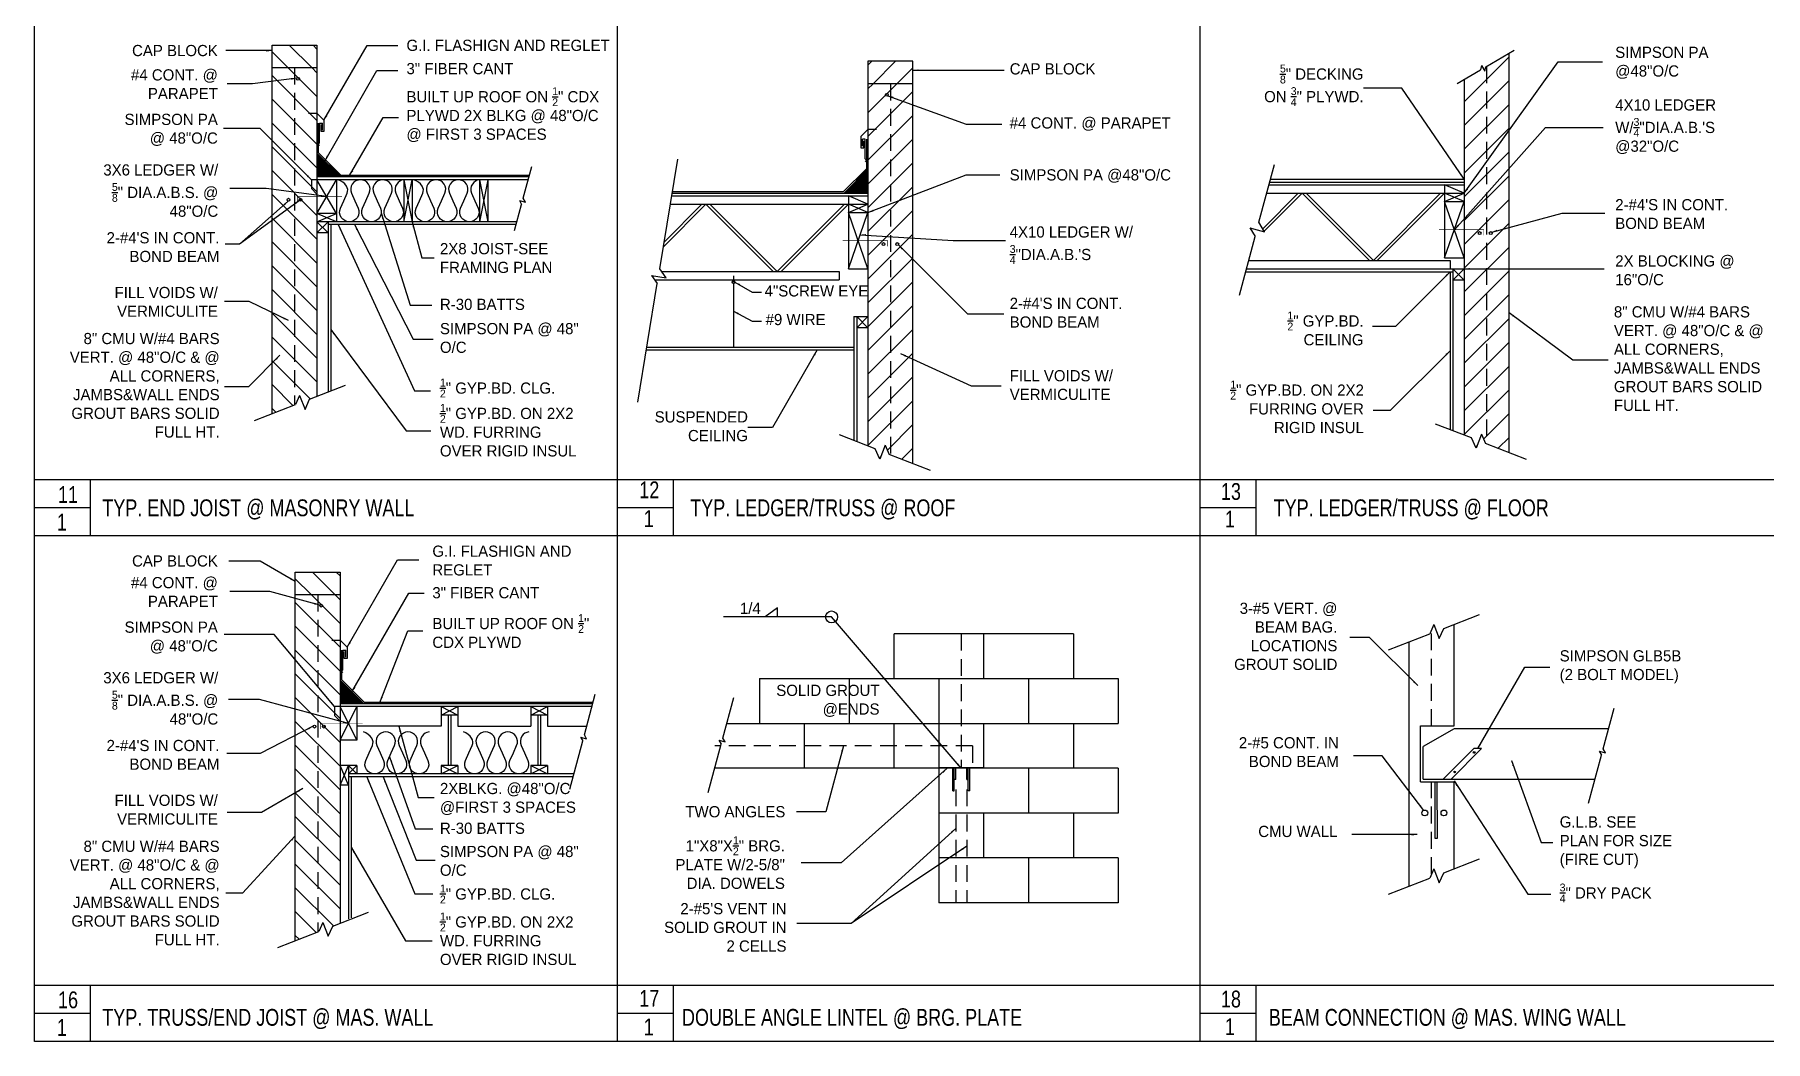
# Model space of a CAD drawing. Header units: inches. Extents: x 188 to 735, y 212 to 574.
# Drawn here: x 188.2 to 497, y 213.2 to 392.8 of the extents above; entities that cross this region are included whole.
import ezdxf

# ---------------------------------------------------------------- set-up
doc = ezdxf.new("R2010")
doc.units = ezdxf.units.IN
doc.header["$LTSCALE"] = 24
doc.header["$MEASUREMENT"] = 0
doc.linetypes.add('HIDDEN2', pattern=[0.1875, 0.125, -0.0625])
for name, color, linetype in [('DIM', 1, 'Continuous'), ('Insul', 5, 'Continuous'), ('TEXT', 3, 'Continuous')]:
    doc.layers.add(name, color=color, linetype=linetype)
doc.styles.add('ARCH16Lg', font='stylu.ttf', dxfattribs={"width": 0.8, "height": 3})
doc.styles.add('DETAIL', font='stylu.ttf', dxfattribs={"height": 2})
doc.styles.add('dim', font='stylu.ttf', dxfattribs={"width": 0.8})
doc.dimstyles.new('ARCH16', dxfattribs={"dimscale": 16, "dimtxt": 0.09375, "dimasz": 0.0625, "dimexe": 0.0625, "dimexo": 0.0625, "dimgap": 0.03125, "dimtad": 1, "dimdec": 4, "dimzin": 3, "dimdsep": 46, "dimlunit": 4, "dimtxsty": 'dim', "dimblk": 'ARCHTICK', "dimcen": 0.09, "dimdle": 0.0625, "dimclrd": 1, "dimclre": 1, "dimclrt": 3, "dimadec": 0, "dimazin": 0, "dimtfac": 1, "dimtdec": 4, "dimtix": 1, "dimtmove": 2, "dimatfit": 3, "dimfxl": 1, "dimtolj": 1, "dimtzin": 0, "dimarcsym": 0})
pattern_1 = [(135, (10.7155, 2.8712), (-2.12132, -2.12132), [])]
pattern_2 = [(45, (564.734, 0), (2.12132, -2.12132), [])]
pattern_3 = [(135, (14.863, -91.1403), (-2.12132, -2.12132), [])]

# ---------------------------------------------------------------- blocks, each defined once
blk = doc.blocks.new('_ArchTick')
at = {"color": 0, "linetype": 'ByBlock', "const_width": 0.15}
blk.add_lwpolyline([(-0.5, -0.5), (0.5, 0.5)], dxfattribs=at)

msp = doc.modelspace()

# ---------------------------------------------------------------- hatches: boundary and pattern name
h = msp.add_hatch()
h.set_pattern_fill('ANSI31', color=1, scale=24, angle=90, style=0)
h.set_pattern_definition(pattern_1)
h.paths.add_polyline_path([(238.56, 390.89), (230.56, 390.89), (230.56, 386.89), (238.56, 386.89)])
h = msp.add_hatch()
h.set_pattern_fill('ANSI31', color=1, scale=24, angle=90, style=0)
h.set_pattern_definition([(45, (671.113, 1.9586), (2.12132, -2.12132), [])])
h.paths.add_polyline_path([(451.27, 389.44), (447.14, 387.06), (446.93, 386.28), (446.36, 387.26), (446.16, 386.49), (443.27, 384.82), (443.27, 321.33), (444.58, 320.82), (445.38, 319), (446.35, 321.5), (447.07, 319.85), (451.27, 318.22)])
h = msp.add_hatch()
h.set_pattern_fill('ANSI31', color=1, scale=24, angle=90, style=0)
h.set_pattern_definition(pattern_1)
h.paths.add_polyline_path([(238.56, 386.89), (230.56, 386.89), (230.56, 325.14), (234.76, 326.77), (235.48, 328.41), (236.45, 325.92), (237.25, 327.73), (238.56, 328.24)])
h = msp.add_hatch()
h.set_pattern_fill('ANSI31', color=1, scale=24, angle=90, style=0)
h.set_pattern_definition(pattern_2)
h.paths.add_polyline_path([(336.89, 388.02), (344.89, 388.02), (344.89, 384.02), (336.89, 384.02)])
h = msp.add_hatch()
h.set_pattern_fill('ANSI31', color=1, scale=24, angle=90, style=0)
h.set_pattern_definition(pattern_2)
h.paths.add_polyline_path([(336.89, 384.02), (344.89, 384.02), (344.89, 316.26), (340.69, 317.89), (339.97, 319.54), (339, 317.04), (338.2, 318.86), (336.89, 319.37)])
h = msp.add_hatch()
h.set_pattern_fill('ANSI31', color=1, angle=90, style=0)
h.set_pattern_definition([(135, (10.71547, 2.8712), (-0.088388348, -0.088388348), [])])
h.paths.add_polyline_path([(238.56, 371.63), (238.56, 367.39), (242.81, 367.39)])
h = msp.add_hatch()
h.set_pattern_fill('ANSI31', color=1, angle=90, style=0)
h.set_pattern_definition([(45, (564.73413, 0), (0.088388348, -0.088388348), [])])
h.paths.add_polyline_path([(336.89, 368.76), (336.89, 364.52), (332.64, 364.52)])
h = msp.add_hatch()
h.set_pattern_fill('ANSI31', color=1, scale=24, angle=90, style=0)
h.set_pattern_definition(pattern_3)
h.paths.add_polyline_path([(242.71, 296.88), (234.71, 296.88), (234.71, 292.88), (242.71, 292.88)])
h = msp.add_hatch()
h.set_pattern_fill('ANSI31', color=1, scale=24, angle=90, style=0)
h.set_pattern_definition(pattern_3)
h.paths.add_polyline_path([(242.71, 292.88), (234.71, 292.88), (234.71, 231.12), (238.9, 232.75), (239.63, 234.4), (240.6, 231.91), (241.4, 233.72), (242.71, 234.23)])
h = msp.add_hatch()
h.set_pattern_fill('ANSI31', color=1, angle=90, style=0)
h.set_pattern_definition([(135, (14.8629, -91.14032), (-0.088388348, -0.088388348), [])])
h.paths.add_polyline_path([(242.71, 277.62), (242.71, 273.38), (246.95, 273.38)])

# ---------------------------------------------------------------- linework, layer by layer
for p, q in [((188.2, 213.16), (188.2, 573.16)), ((292.14, 573.16), (292.14, 213.16)), ((396.08, 573.16), (396.08, 213.16)), ((230.56, 325.14), (230.56, 390.89)), ((230.56, 390.89), (238.56, 390.89)), ((238.56, 390.89), (238.56, 328.24)), ((451.27, 318.22), (451.27, 389.44)), ((230.56, 386.89), (238.56, 386.89)), ((344.89, 388.02), (336.89, 388.02)), ((336.89, 388.02), (336.89, 319.37)), ((344.89, 316.26), (344.89, 388.02)), ((344.89, 384.02), (336.89, 384.02)), ((443.27, 384.82), (443.27, 321.33)), ((188.2, 313.41), (707.9, 313.41)), ((198.2, 303.41), (198.2, 313.41)), ((302.14, 313.41), (302.14, 303.41)), ((406.08, 313.41), (406.08, 303.41)), ((188.2, 308.41), (198.2, 308.41)), ((292.14, 308.41), (302.14, 308.41)), ((396.08, 308.41), (406.08, 308.41)), ((188.2, 303.41), (707.9, 303.41)), ((234.71, 231.12), (234.71, 296.88)), ((234.71, 296.88), (242.71, 296.88)), ((242.71, 296.88), (242.71, 234.23)), ((234.71, 292.88), (242.71, 292.88)), ((441.46, 269.44), (441.46, 287.55)), ((433.46, 240.85), (433.46, 284.44)), ((435.46, 259.44), (435.46, 269.44)), ((435.46, 269.44), (441.46, 269.44)), ((349.54, 262.03), (357.54, 262.03)), ((435.46, 259.44), (441.46, 259.44)), ((441.46, 243.96), (441.46, 259.44)), ((707.9, 223.16), (188.2, 223.16)), ((198.2, 213.16), (198.2, 223.16)), ((302.14, 223.16), (302.14, 213.16)), ((406.08, 223.16), (406.08, 213.16)), ((198.2, 218.16), (188.2, 218.16)), ((302.14, 218.16), (292.14, 218.16)), ((406.08, 218.16), (396.08, 218.16)), ((707.9, 213.16), (188.2, 213.16))]:
    msp.add_line(p, q)
at = {"color": 1}
for p, q in [((447.14, 387.06), (452.21, 389.98)), ((441.99, 384.08), (446.16, 386.49)), ((446.36, 387.26), (446.16, 386.49)), ((446.36, 387.26), (446.93, 386.28)), ((446.93, 386.28), (447.14, 387.06)), ((237.06, 378.74), (238.56, 378.74)), ((238.56, 378.74), (239.81, 377.49)), ((238.81, 376.98), (238.81, 371.74)), ((239.06, 373.49), (239.06, 376.99)), ((239.06, 376.99), (239.56, 376.99)), ((239.56, 375.74), (239.56, 376.99)), ((239.81, 377.49), (239.81, 375.49)), ((239.31, 375.49), (239.31, 376.74)), ((239.81, 375.49), (239.31, 375.49)), ((336.89, 375.86), (335.64, 374.61)), ((335.64, 374.61), (335.64, 372.61)), ((335.89, 372.86), (335.89, 374.11)), ((336.39, 374.11), (335.89, 374.11)), ((336.14, 372.61), (336.14, 373.86)), ((336.39, 370.61), (336.39, 374.11)), ((336.64, 374.11), (336.64, 368.86)), ((338.39, 375.86), (336.89, 375.86)), ((238.56, 371.63), (242.81, 367.39)), ((239.06, 373.49), (238.81, 373.24)), ((238.81, 373.24), (239.06, 372.99)), ((238.81, 371.74), (242.91, 367.64)), ((335.64, 372.61), (336.14, 372.61)), ((336.39, 370.61), (336.64, 370.36)), ((276.47, 367.64), (242.91, 367.64)), ((275.39, 363.58), (276.9, 369.23)), ((299.73, 351.01), (302.98, 370.54)), ((336.64, 368.86), (332.54, 364.77)), ((336.89, 368.76), (332.64, 364.52)), ((336.64, 370.36), (336.39, 370.11)), ((406.64, 359.33), (409.4, 369.63)), ((238.56, 366.89), (237.58, 366.89)), ((237.58, 366.89), (237.58, 365.3)), ((237.58, 365.3), (238.56, 364.31)), ((238.56, 360.89), (242.06, 366.89)), ((242.06, 360.89), (238.56, 366.89)), ((254.06, 359.39), (255.56, 366.89)), ((254.06, 366.89), (255.56, 359.39)), ((267.56, 366.89), (269.06, 359.39)), ((269.06, 366.89), (267.56, 359.39)), ((302.02, 364.77), (332.54, 364.77)), ((413.64, 364.48), (407.32, 358.15)), ((414.35, 364.48), (407.58, 357.7)), ((408.56, 366.48), (443.27, 366.48)), ((408.69, 366.98), (443.27, 366.98)), ((426.35, 352.48), (414.35, 364.48)), ((427.06, 352.48), (415.06, 364.48)), ((439.06, 364.48), (427.06, 352.48)), ((439.77, 364.48), (427.77, 352.48)), ((443.27, 364.48), (439.77, 365.98)), ((443.27, 362.98), (439.77, 364.48)), ((439.77, 362.98), (443.27, 364.48)), ((273.85, 357.84), (275.09, 362.48)), ((274.69, 363.17), (275.79, 362.88)), ((274.69, 363.17), (275.09, 362.48)), ((275.79, 362.88), (275.39, 363.58)), ((307.97, 362.52), (300.38, 354.92)), ((307.27, 362.52), (300.52, 355.77)), ((319.97, 350.52), (307.97, 362.52)), ((320.68, 350.52), (308.68, 362.52)), ((332.68, 362.52), (320.68, 350.52)), ((333.39, 362.52), (321.39, 350.52)), ((336.89, 362.52), (333.39, 364.02)), ((336.89, 361.02), (333.39, 362.52)), ((333.39, 361.02), (336.89, 362.52)), ((443.27, 352.98), (439.77, 362.98)), ((439.77, 352.98), (443.27, 362.98)), ((238.56, 359.39), (242.06, 360.89)), ((242.06, 359.39), (238.56, 360.89)), ((238.56, 357.39), (240.56, 359.39)), ((240.56, 357.39), (238.56, 359.39)), ((336.89, 351.02), (333.39, 361.02)), ((333.39, 351.02), (336.89, 361.02)), ((405.05, 358.31), (407.63, 357.61)), ((405.05, 358.31), (405.95, 356.74)), ((407.63, 357.61), (406.64, 359.33)), ((403.16, 346.32), (405.95, 356.74)), ((298.24, 349.83), (300.88, 349.39)), ((298.24, 349.83), (299.29, 348.37)), ((300.88, 349.39), (299.73, 351.01)), ((312.82, 349.02), (312.82, 348.84)), ((312.89, 349.77), (312.89, 349.02)), ((312.95, 349.02), (312.95, 348.84)), ((404.27, 350.48), (441.27, 350.48)), ((440.77, 350.48), (440.77, 322.3)), ((441.27, 348.98), (443.27, 350.98)), ((443.27, 348.98), (441.27, 350.98)), ((295.83, 327.21), (299.29, 348.37)), ((312.89, 348.35), (312.89, 337.02)), ((334.89, 340.48), (336.89, 342.48)), ((336.89, 340.48), (334.89, 342.48)), ((235.48, 328.41), (234.76, 326.77)), ((235.48, 328.41), (236.45, 325.92)), ((236.45, 325.92), (237.25, 327.73)), ((237.25, 327.73), (243.66, 330.22)), ((227.43, 323.92), (234.76, 326.77)), ((338.2, 318.86), (331.79, 321.35)), ((444.58, 320.82), (438.17, 323.3)), ((446.35, 321.5), (445.38, 319)), ((446.35, 321.5), (447.07, 319.85)), ((339, 317.04), (338.2, 318.86)), ((339.97, 319.54), (339, 317.04)), ((339.97, 319.54), (340.69, 317.89)), ((445.38, 319), (444.58, 320.82)), ((454.4, 317), (447.07, 319.85)), ((348.02, 315.04), (340.69, 317.89)), ((320.77, 290.51), (318.55, 288.89)), ((320.77, 288.89), (320.77, 290.51)), ((437.85, 287.51), (437.12, 285.86)), ((437.85, 287.51), (438.82, 285.02)), ((439.62, 286.83), (446.02, 289.32)), ((241.21, 284.72), (242.71, 284.72)), ((242.71, 284.72), (243.96, 283.47)), ((429.79, 283.02), (437.12, 285.86)), ((438.82, 285.02), (439.62, 286.83)), ((242.96, 282.97), (242.96, 277.72)), ((243.21, 279.47), (243.21, 282.97)), ((243.21, 282.97), (243.71, 282.97)), ((243.46, 281.47), (243.46, 282.72)), ((243.96, 281.47), (243.46, 281.47)), ((243.71, 281.72), (243.71, 282.97)), ((243.96, 283.47), (243.96, 281.47)), ((243.21, 279.47), (242.96, 279.22)), ((242.96, 279.22), (243.21, 278.97)), ((242.71, 277.62), (246.95, 273.38)), ((242.96, 277.72), (247.06, 273.63)), ((286.3, 267.87), (288.24, 275.12)), ((242.71, 272.88), (241.73, 272.88)), ((241.73, 272.88), (241.73, 271.29)), ((242.71, 266.88), (245.71, 272.88)), ((245.71, 266.88), (242.71, 272.88)), ((287.84, 273.63), (247.06, 273.63)), ((260.71, 272.88), (263.71, 271.38)), ((260.71, 271.38), (263.71, 272.88)), ((276.71, 272.88), (279.71, 271.38)), ((276.71, 271.38), (279.71, 272.88)), ((310.98, 267.28), (312.93, 274.54)), ((468.06, 265.35), (470, 272.6)), ((241.73, 271.29), (242.71, 270.3)), ((283.7, 258.16), (286, 266.77)), ((285.6, 267.46), (286.7, 267.17)), ((285.6, 267.46), (286, 266.77)), ((286.7, 267.17), (286.3, 267.87)), ((308.38, 257.57), (310.69, 266.19)), ((310.29, 266.88), (311.39, 266.58)), ((310.29, 266.88), (310.69, 266.19)), ((311.39, 266.58), (310.98, 267.28)), ((439.52, 259.94), (444.97, 265.39)), ((440.94, 259.94), (446.38, 265.39)), ((446.38, 265.39), (444.97, 265.39)), ((465.46, 255.64), (467.76, 264.25)), ((467.36, 264.94), (468.46, 264.65)), ((467.36, 264.94), (467.76, 264.25)), ((468.46, 264.65), (468.06, 265.35)), ((242.71, 258.88), (244.21, 262.38)), ((244.21, 258.88), (242.71, 262.38)), ((244.21, 260.88), (245.71, 262.38)), ((245.71, 260.88), (244.21, 262.38)), ((260.71, 262.38), (263.71, 260.88)), ((260.71, 260.88), (263.71, 262.38)), ((276.71, 262.38), (279.71, 260.88)), ((276.71, 260.88), (279.71, 262.38)), ((352.04, 257.88), (352.04, 261.88)), ((352.29, 257.88), (352.29, 261.88)), ((352.54, 259.88), (352.29, 259.88)), ((352.54, 259.88), (352.54, 261.88)), ((354.54, 259.88), (354.54, 261.88)), ((354.54, 259.88), (354.79, 259.88)), ((354.79, 257.88), (354.79, 261.88)), ((355.04, 257.88), (355.04, 261.88)), ((438.01, 259.44), (438.01, 249.44)), ((438.51, 249.44), (438.46, 259.44)), ((352.04, 257.88), (352.29, 257.88)), ((355.04, 257.88), (354.79, 257.88)), ((438.01, 249.44), (438.51, 249.44)), ((439.62, 243.24), (446.02, 245.73)), ((429.79, 239.43), (437.12, 242.28)), ((437.85, 243.93), (437.12, 242.28)), ((437.85, 243.93), (438.82, 241.43)), ((438.82, 241.43), (439.62, 243.24)), ((241.4, 233.72), (247.8, 236.21)), ((231.58, 229.91), (238.9, 232.75)), ((239.63, 234.4), (238.9, 232.75)), ((239.63, 234.4), (240.6, 231.91)), ((240.6, 231.91), (241.4, 233.72))]:
    msp.add_line(p, q, dxfattribs=at)
at = {"color": 1, "linetype": 'HIDDEN2'}
for p, q in [((234.56, 386.89), (234.56, 326.69)), ((447.27, 387.13), (447.27, 319.77)), ((340.89, 384.02), (340.89, 317.81)), ((238.71, 292.88), (238.71, 232.68)), ((353.54, 285.88), (353.54, 261.88)), ((437.46, 269.44), (437.46, 286.63)), ((355.54, 265.88), (309.54, 265.88)), ((355.54, 265.88), (355.54, 261.88)), ((437.46, 243.04), (437.46, 259.44)), ((352.54, 258.13), (352.54, 237.88)), ((354.54, 258.13), (354.54, 237.88))]:
    msp.add_line(p, q, dxfattribs=at)
at = {"color": 6}
for p, q in [((276.41, 367.39), (238.56, 367.39)), ((276.27, 366.89), (238.56, 366.89)), ((242.06, 366.89), (242.06, 359.39)), ((254.06, 366.89), (254.06, 359.39)), ((255.56, 366.89), (255.56, 359.39)), ((267.56, 366.89), (267.56, 359.39)), ((269.06, 366.89), (269.06, 359.39)), ((301.97, 364.52), (336.89, 364.52)), ((408.02, 364.48), (443.27, 364.48)), ((408.42, 365.98), (443.27, 365.98)), ((439.77, 365.98), (439.77, 362.98)), ((301.64, 362.52), (336.89, 362.52)), ((301.89, 364.02), (336.89, 364.02)), ((333.39, 364.02), (333.39, 361.02)), ((439.77, 362.98), (443.27, 362.98)), ((439.77, 362.98), (439.77, 352.98)), ((242.06, 360.89), (238.56, 360.89)), ((274.26, 359.39), (238.56, 359.39)), ((240.56, 359.39), (240.56, 329.02)), ((274.13, 358.89), (240.56, 358.89)), ((241.06, 358.89), (241.06, 329.21)), ((333.39, 361.02), (333.39, 351.02)), ((333.39, 361.02), (336.89, 361.02)), ((240.56, 357.39), (238.56, 357.39)), ((404.81, 352.48), (440.77, 352.48)), ((439.77, 352.98), (443.27, 352.98)), ((440.77, 352.48), (440.77, 350.98)), ((298.82, 349.02), (331.78, 349.02)), ((300.07, 350.52), (331.78, 350.52)), ((331.78, 350.52), (331.78, 349.02)), ((333.39, 351.02), (336.89, 351.02)), ((404.4, 350.98), (443.27, 350.98)), ((441.27, 350.98), (441.27, 322.1)), ((443.27, 348.98), (441.27, 348.98)), ((334.39, 342.48), (334.39, 320.34)), ((334.39, 342.48), (336.89, 342.48)), ((334.89, 342.48), (334.89, 320.14)), ((336.89, 340.48), (334.89, 340.48)), ((297.43, 337.02), (334.39, 337.02)), ((297.35, 336.52), (334.39, 336.52)), ((341.54, 277.88), (341.54, 285.88)), ((373.54, 285.88), (341.54, 285.88)), ((357.54, 277.88), (357.54, 285.88)), ((373.54, 285.88), (373.54, 277.88)), ((317.54, 277.88), (317.54, 269.88)), ((317.54, 277.88), (381.54, 277.88)), ((333.54, 277.88), (333.54, 269.88)), ((349.54, 277.88), (349.54, 269.88)), ((365.54, 277.88), (365.54, 269.88)), ((381.54, 277.88), (381.54, 269.88)), ((287.77, 273.38), (242.71, 273.38)), ((287.64, 272.88), (242.71, 272.88)), ((245.71, 272.88), (245.71, 266.88)), ((260.71, 272.88), (260.71, 269.38)), ((263.71, 272.88), (263.71, 269.38)), ((276.71, 272.88), (276.71, 269.38)), ((279.71, 272.88), (279.71, 269.38)), ((260.71, 269.38), (245.71, 269.38)), ((263.71, 271.38), (260.71, 271.38)), ((261.96, 271.38), (261.96, 262.38)), ((262.46, 271.38), (262.46, 262.38)), ((263.71, 269.38), (276.71, 269.38)), ((279.71, 271.38), (276.71, 271.38)), ((277.96, 271.38), (277.96, 262.38)), ((278.46, 271.38), (278.46, 262.38)), ((279.71, 269.38), (286.7, 269.38)), ((311.68, 269.88), (381.54, 269.88)), ((325.54, 261.88), (325.54, 269.88)), ((341.54, 261.88), (341.54, 269.88)), ((349.54, 269.88), (349.54, 237.88)), ((357.54, 261.88), (357.54, 269.88)), ((373.54, 269.88), (373.54, 261.88)), ((441.46, 268.94), (435.96, 265.77)), ((469.02, 268.94), (441.46, 268.94)), ((245.71, 266.88), (242.71, 266.88)), ((435.96, 259.94), (435.96, 265.77)), ((245.71, 262.38), (242.71, 262.38)), ((244.21, 262.38), (244.21, 235.01)), ((284.42, 260.88), (244.21, 260.88)), ((284.29, 260.38), (244.21, 260.38)), ((244.71, 260.38), (244.71, 235.2)), ((245.71, 262.38), (245.71, 260.88)), ((260.71, 262.38), (260.71, 260.88)), ((263.71, 262.38), (260.71, 262.38)), ((263.71, 262.38), (263.71, 260.88)), ((279.71, 262.38), (276.71, 262.38)), ((276.71, 262.38), (276.71, 260.88)), ((279.71, 262.38), (279.71, 260.88)), ((381.54, 261.88), (309.54, 261.88)), ((365.54, 261.88), (365.54, 253.88)), ((381.54, 261.88), (381.54, 253.88)), ((435.96, 259.94), (466.61, 259.94)), ((244.21, 258.88), (242.71, 258.88)), ((381.54, 253.88), (349.54, 253.88)), ((357.54, 245.88), (357.54, 253.88)), ((373.54, 253.88), (373.54, 245.88)), ((381.54, 245.88), (349.54, 245.88)), ((365.54, 245.88), (365.54, 237.88)), ((381.54, 245.88), (381.54, 237.88)), ((381.54, 237.88), (349.54, 237.88))]:
    msp.add_line(p, q, dxfattribs=at)
at = {"const_width": 0.1}
for points in [[(243.06, 363.89), (235.06, 363.89), (235.06, 362.89)], [(332.39, 356.02), (340.39, 356.02), (340.39, 355.02)], [(438.77, 357.98), (446.77, 357.98), (446.77, 356.98)], [(246.71, 269.88), (239.2, 269.88), (239.2, 268.88)]]:
    msp.add_lwpolyline(points, dxfattribs=at)
for centre, radius in [((235.2, 384.91), 0.25), ((340.25, 382.04), 0.25), ((233.49, 363.33), 0.25), ((235.64, 363.33), 0.25), ((339.65, 355.42), 0.25), ((342.12, 355.42), 0.25), ((446.03, 357.38), 0.25), ((448, 357.38), 0.25), ((239.35, 290.9), 0.25), ((238.14, 269.32), 0.25), ((239.79, 269.32), 0.25), ((436.24, 253.91), 0.515), ((439.66, 253.91), 0.515)]:
    msp.add_circle(centre, radius)
at = {"color": 1}
for centre, radius in [((312.89, 348.6), 0.25), ((312.89, 348.6), 0.185), ((330.41, 288.89), 1.07), ((445.05, 264.71), 0.149), ((441.57, 261.23), 0.149)]:
    msp.add_circle(centre, radius, dxfattribs=at)
at = {"layer": 'Insul', "color": 1, "ltscale": 0.125}
for points in [[(254.06, 366.88, 0.222287), (252.81, 366.11, 0.254956), (252.67, 364.49), (253.27, 363.14), (253.86, 361.79, -0.254956), (253.72, 360.17, -0.251896), (252.28, 359.39, -0.251896), (250.83, 360.17, -0.254956), (250.69, 361.79), (251.28, 363.14), (251.88, 364.49, 0.254956), (251.74, 366.11, 0.251896), (250.29, 366.89, 0.251896), (248.85, 366.11, 0.254956), (248.71, 364.49), (249.3, 363.14), (249.9, 361.79, -0.254956), (249.76, 360.17, -0.251896), (248.31, 359.39, -0.251896), (246.86, 360.17, -0.254956), (246.73, 361.79), (247.32, 363.14), (247.92, 364.49, 0.254956), (247.78, 366.11, 0.251896), (246.33, 366.89, 0.251896), (244.88, 366.11, 0.254956), (244.75, 364.49), (245.34, 363.14), (245.93, 361.79, -0.254956), (245.8, 360.17, -0.251896), (244.35, 359.39, -0.251896), (242.9, 360.17, -0.254956), (242.76, 361.79), (243.36, 363.14), (243.95, 364.49, 0.254956), (243.84, 365.77, 0.169886), (242.37, 366.89)], [(267.56, 366.88, 0.222287), (266.31, 366.11, 0.254956), (266.17, 364.49), (266.77, 363.14), (267.36, 361.79, -0.254956), (267.22, 360.17, -0.251896), (265.78, 359.39, -0.251896), (264.33, 360.17, -0.254956), (264.19, 361.79), (264.78, 363.14), (265.38, 364.49, 0.254956), (265.24, 366.11, 0.251896), (263.79, 366.89, 0.251896), (262.35, 366.11, 0.254956), (262.21, 364.49), (262.8, 363.14), (263.4, 361.79, -0.254956), (263.26, 360.17, -0.251896), (261.81, 359.39, -0.251896), (260.36, 360.17, -0.254956), (260.23, 361.79), (260.82, 363.14), (261.42, 364.49, 0.254956), (261.28, 366.11, 0.251896), (259.83, 366.89, 0.251896), (258.38, 366.11, 0.254956), (258.25, 364.49), (258.84, 363.14), (259.43, 361.79, -0.254956), (259.3, 360.17, -0.251896), (257.85, 359.39, -0.251896), (256.4, 360.17, -0.254956), (256.26, 361.79), (256.86, 363.14), (257.45, 364.49, 0.254956), (257.34, 365.77, 0.169886), (255.87, 366.89)], [(258.58, 268.37, 0.222287), (257.33, 267.6, 0.254956), (257.19, 265.98), (257.79, 264.63), (258.38, 263.28, -0.254956), (258.25, 261.66, -0.251896), (256.8, 260.88, -0.251896), (255.35, 261.66, -0.254956), (255.21, 263.28), (255.81, 264.63), (256.4, 265.98, 0.254956), (256.26, 267.6, 0.251896), (254.82, 268.38, 0.251896), (253.37, 267.6, 0.254956), (253.23, 265.98), (253.83, 264.63), (254.42, 263.28, -0.254956), (254.28, 261.66, -0.251896), (252.83, 260.88, -0.251896), (251.39, 261.66, -0.254956), (251.25, 263.28), (251.84, 264.63), (252.44, 265.98, 0.254956), (252.3, 267.6, 0.251896), (250.85, 268.38, 0.251896), (249.4, 267.6, 0.254956), (249.27, 265.98), (249.86, 264.63), (250.46, 263.28, -0.254956), (250.32, 261.66, -0.251896), (248.87, 260.88, -0.251896), (247.42, 261.66, -0.254956), (247.29, 263.28), (247.88, 264.63), (248.47, 265.98, 0.254956), (248.37, 267.25, 0.169886), (246.89, 268.38)], [(276.4, 268.37, 0.222287), (275.14, 267.6, 0.254956), (275.01, 265.98), (275.6, 264.63), (276.2, 263.28, -0.254956), (276.06, 261.66, -0.251896), (274.61, 260.88, -0.251896), (273.16, 261.66, -0.254956), (273.02, 263.28), (273.62, 264.63), (274.21, 265.98, 0.254956), (274.08, 267.6, 0.251896), (272.63, 268.38, 0.251896), (271.18, 267.6, 0.254956), (271.04, 265.98), (271.64, 264.63), (272.23, 263.28, -0.254956), (272.09, 261.66, -0.251896), (270.65, 260.88, -0.251896), (269.2, 261.66, -0.254956), (269.06, 263.28), (269.66, 264.63), (270.25, 265.98, 0.254956), (270.11, 267.6, 0.251896), (268.66, 268.38, 0.251896), (267.22, 267.6, 0.254956), (267.08, 265.98), (267.67, 264.63), (268.27, 263.28, -0.254956), (268.13, 261.66, -0.251896), (266.68, 260.88, -0.251896), (265.24, 261.66, -0.254956), (265.1, 263.28), (265.69, 264.63), (266.29, 265.98, 0.254956), (266.18, 267.25, 0.169886), (264.7, 268.38)]]:
    msp.add_lwpolyline(points, format="xyb", dxfattribs=at)

# ---------------------------------------------------------------- texts
at = {"layer": 'DIM', "color": 3, "char_height": 1.5, "style": 'dim'}
for insert, attachment_point in [((463.76, 387.52), 1), ((464.37, 371.4), 1), ((419.59, 363.15), 9), ((463.68, 358.45), 1), ((348.55, 355.46), 1), ((426.23, 351.98), 9), ((464.41, 350.86), 1), ((347.97, 348.36), 1), ((459.78, 343.02), 1), ((347.97, 341.23), 1), ((471.79, 340.73), 1), ((348.3, 337.69), 1), ((348.67, 333.76), 1), ((471.3, 334.16), 1), ((471.6, 325.3), 1), ((471.24, 319.03), 1), ((464.99, 284.53), 1), ((319.92, 283.95), 9), ((354.27, 282.41), 1), ((211.08, 279.74), 9), ((465.36, 279.18), 1), ((248.72, 274.84), 1), ((465.49, 272.98), 1), ((212.35, 270.24), 9), ((324.95, 268.97), 9), ((440.3, 271.43), 9), ((360.21, 267.66), 1), ((465.55, 266.28), 1), ((247.54, 265.15), 1), ((331.89, 262.13), 1), ((211.72, 257.47), 9), ((205.07, 253.04), 9), ((211.61, 247.13), 9), ((465.07, 247.42), 1), ((208.55, 246.6), 9), ((365.62, 240.81), 1), ((368.27, 240.81), 1), ((474.82, 240.85), 1), ((208.44, 237.61), 9), ((208.51, 225.58), 9)]:
    msp.add_mtext('\\A1;', dxfattribs=dict(at, insert=insert, attachment_point=attachment_point))
at = {"layer": 'TEXT', "char_height": 2, "attachment_point": 1, "style": 'DETAIL'}
for s, width, insert in [('\\pxqr;CAP BLOCK', 19.3446, (201.55, 390.94)), ('G.I. FLASHIGN AND REGLET', 37.4615, (254.55, 391.87)), ('SIMPSON PA @48"O/C', 22.6291, (470.22, 390.63)), ('\\pxqr;#4 CONT. @ PARAPET', 19.3446, (201.55, 386.6)), ('3" FIBER CANT', 25.5206, (254.55, 387.72)), ('CAP BLOCK', 22.6291, (362.18, 387.67)), ('\\A1;\\pxqr;{\\H0.7x;\\S5/8;}" DECKING ON {\\H0.7x;\\S3/4;}" PLYWD.', 19.3446, (405.97, 387.43)), ('\\A1;BUILT UP ROOF ON {\\H0.7x;\\S1/2;}" CDX PLYWD 2X BLKG @ 48"O/C @ FIRST 3 SPACES', 36.3201, (254.55, 383.38)), ('\\A1;4X10 LEDGER W/{\\H0.7x;\\S3/4;}"DIA.A.B.\'S @32"O/C', 22.6291, (470.22, 381.24)), ('\\pxqr;SIMPSON PA @ 48"O/C', 19.3446, (201.55, 378.66)), ('#4 CONT. @ PARAPET', 31.3651, (362.18, 378.03)), ('\\A1;\\pxqr;3X6 LEDGER W/ {\\H0.7x;\\S5/8;}" DIA.A.B.S. @ 48"O/C', 23.1382, (197.83, 369.64)), ('SIMPSON PA @48"O/C', 31.7291, (362.18, 368.76)), ("2-#4'S IN CONT. BOND BEAM", 22.6291, (470.22, 363.44)), ('\\A1;4X10 LEDGER W/ {\\H0.7x;\\S3/4;}"DIA.A.B.\'S', 26.8151, (362.18, 358.57)), ("\\pxqr;2-#4'S IN CONT. BOND BEAM", 22.5929, (198.58, 357.54)), ('2X8 JOIST-SEE FRAMING PLAN', 25.5206, (260.52, 355.59)), ('2X BLOCKING @ 16"O/C', 22.6291, (470.22, 353.4)), ('\\pxqr;FILL VOIDS W/ VERMICULITE', 19.3446, (201.55, 347.77)), ('4"SCREW EYE', 22.6291, (318.45, 348.06)), ("2-#4'S IN CONT. BOND BEAM", 22.6291, (362.18, 345.84)), ('R-30 BATTS', 25.5206, (260.52, 345.66)), ('#9 WIRE', 22.6291, (318.63, 342.95)), ('\\A1;\\pxqr;{\\H0.7x;\\S1/2;}" GYP.BD. CEILING', 19.3446, (405.97, 343.37)), ('\\pxql;8" CMU W/#4 BARS VERT. @ 48"O/C & @ ALL CORNERS, JAMBS&WALL ENDS GROUT BARS SOLID FULL HT.', 31.3259, (469.98, 344.32)), ('SIMPSON PA @ 48" O/C', 25.5206, (260.52, 341.33)), ('\\pxqr;8" CMU W/#4 BARS VERT. @ 48"O/C & @ ALL CORNERS, JAMBS&WALL ENDS GROUT BARS SOLID FULL HT.', 31.3259, (189.89, 339.56)), ('\\A1;{\\H0.7x;\\S1/2;}" GYP.BD. CLG.', 25.5206, (260.52, 331.4)), ('FILL VOIDS W/ VERMICULITE', 22.6291, (362.18, 332.93)), ('\\A1;\\pxqr;{\\H0.7x;\\S1/2;}" GYP.BD. ON 2X2 FURRING OVER RIGID INSUL', 25.2134, (400.16, 331.04)), ('\\A1;{\\H0.7x;\\S1/2;}" GYP.BD. ON 2X2 WD. FURRING OVER RIGID INSUL', 25.5206, (260.52, 326.88)), ('\\pxqr;SUSPENDED CEILING', 19.7086, (295.77, 325.58)), ('\\pxqr;CAP BLOCK', 19.3446, (201.55, 299.88)), ('G.I. FLASHIGN AND REGLET', 28.3546, (259.17, 301.62)), ('\\pxqr;#4 CONT. @ PARAPET', 19.3446, (201.55, 296.01)), ('3" FIBER CANT', 25.5206, (259.17, 294.21)), ('\\pxqr;1/4', 19.3446, (298.42, 291.43)), ('\\pxqr;3-#5 VERT. @ BEAM BAG. LOCATIONS GROUT SOLID', 19.3446, (401.3, 291.43)), ('\\pxqr;SIMPSON PA @ 48"O/C', 19.3446, (201.55, 288.07)), ('\\A1;BUILT UP ROOF ON {\\H0.7x;\\S1/2;}" CDX PLYWD ', 30.0781, (259.17, 289.39)), ('SIMPSON GLB5B (2 BOLT MODEL)', 24.1518, (460.31, 282.95)), ('\\A1;\\pxqr;3X6 LEDGER W/ {\\H0.7x;\\S5/8;}" DIA.A.B.S. @ 48"O/C', 23.1382, (197.83, 279.04)), ('\\pxqr;SOLID GROUT @ENDS', 19.3446, (319.61, 276.79)), ("\\pxqr;2-#4'S IN CONT. BOND BEAM", 22.5929, (198.58, 266.95)), ('\\pxqr;2-#5 CONT. IN BOND BEAM', 20.4362, (400.46, 267.44)), ('\\pxqr;FILL VOIDS W/ VERMICULITE', 19.3446, (201.55, 257.18)), ('2XBLKG. @48"O/C @FIRST 3 SPACES', 25.5206, (260.52, 259.28)), ('\\pxqr;TWO ANGLES', 19.3446, (302.8, 255.14)), ('G.L.B. SEE PLAN FOR SIZE (FIRE CUT)', 20.5688, (460.31, 253.32)), ('R-30 BATTS', 25.5206, (260.52, 252.19)), ('\\pxqr;CMU WALL', 19.3446, (401.3, 251.62)), ('\\pxqr;8" CMU W/#4 BARS VERT. @ 48"O/C & @ ALL CORNERS, JAMBS&WALL ENDS GROUT BARS SOLID FULL HT.', 31.3259, (189.89, 248.97)), ('SIMPSON PA @ 48" O/C', 25.5206, (260.52, 248.04)), ('\\A1;\\pxqr;1"X8"X{\\H0.7x;\\S1/2;}" BRG. PLATE W/2-5/8" DIA. DOWELS', 21.7715, (300.3, 249.73)), ('\\A1;{\\H0.7x;\\S1/2;}" GYP.BD. CLG.', 25.5206, (260.52, 241.14)), ('\\A1;{\\H0.7x;\\S3/4;}" DRY PACK', 22.6291, (460.31, 241.32)), ("\\pxqr;2-#5'S VENT IN SOLID GROUT IN 2 CELLS", 22.7049, (299.65, 237.84)), ('\\A1;{\\H0.7x;\\S1/2;}" GYP.BD. ON 2X2 WD. FURRING OVER RIGID INSUL', 25.5206, (260.52, 236.15))]:
    msp.add_mtext_dynamic_manual_height_columns(s, width=width, gutter_width=10, heights=[0], dxfattribs=dict(at, insert=insert))
at = {"layer": 'TEXT', "char_height": 3, "attachment_point": 1, "style": 'ARCH16Lg'}
for s, insert, width in [('11', (192.38, 312.23), 5.3292), ('12', (296.09, 313.06), 5.3292), ('13', (399.87, 312.77), 5.3292), ('TYP. END JOIST @ MASONRY WALL', (200.28, 309.86), 115.1454), ('TYP. LEDGER/TRUSS @ ROOF', (305.18, 309.86), 115.1454), ('TYP. LEDGER/TRUSS @ FLOOR', (409.28, 309.86), 115.1454), ('1', (192.16, 307.3), 14.7496), ('1', (296.88, 307.93), 14.7496), ('1', (400.57, 307.85), 14.7496), ('17', (296.09, 222.35), 5.3292), ('16', (192.38, 222.07), 5.3292), ('18', (399.87, 222.22), 5.3292), ('1', (192.16, 217.14), 14.7496), ('TYP. TRUSS/END JOIST @ MAS. WALL', (200.28, 218.95), 115.1454), ('1', (296.88, 217.22), 14.7496), ('DOUBLE ANGLE LINTEL @ BRG. PLATE', (303.71, 218.95), 115.1454), ('1', (400.57, 217.29), 14.7496), ('BEAM CONNECTION @ MAS. WING WALL', (408.41, 218.95), 115.1454)]:
    msp.add_mtext(s, dxfattribs=dict(at, insert=insert, width=width))

# ---------------------------------------------------------------- leaders
at = {"layer": 'TEXT'}
for points in [[(230.56, 389.92), (222.31, 389.92)], [(239.81, 377.49), (247.53, 390.86), (253, 390.86)], [(239.96, 370.23), (249.29, 386.39), (253.02, 386.39)], [(344.89, 386.42), (361.18, 386.42)], [(443.27, 364.48), (460.05, 387.91), (467.96, 387.91)], [(234.97, 385), (227.05, 384.02), (222.58, 384.02)], [(443.27, 366.98), (432.16, 383.23), (425.31, 383.23)], [(340.45, 381.89), (354.44, 376.78), (360.77, 376.78)], [(244.41, 367.64), (250.38, 377.98), (253.11, 377.98)], [(237.58, 366.89), (228.44, 376.03), (221.93, 376.03)], [(441.52, 357.98), (457.75, 376.23), (468.09, 376.23)], [(336.89, 361.02), (354.39, 367.77), (360.44, 367.77)], [(240.31, 363.89), (229.5, 365.35), (223.03, 365.35)], [(233.46, 363.08), (224.75, 355.37), (222.21, 355.37)], [(235.64, 363.33), (224.75, 355.37)], [(242.38, 358.89), (255.99, 329.22), (258.84, 329.22)], [(245.28, 358.89), (255.74, 338.43), (259.3, 338.43)], [(250.04, 360.96), (255.21, 344.49), (259.07, 344.49)], [(255.56, 359.39), (257.29, 352.96), (259.49, 352.96)], [(448.18, 357.55), (460.75, 360.92), (468.34, 360.92)], [(335.51, 357.09), (352.1, 356.05), (361.43, 356.05)], [(342.31, 355.26), (354.62, 342.95), (361.11, 342.95)], [(440.77, 350.48), (431, 340.71), (426.92, 340.71)], [(443.27, 350.98), (468.22, 350.98)], [(313.13, 348.64), (316.21, 346.86), (317.92, 346.86)], [(233.51, 341.76), (226.47, 345.16), (222.06, 345.16)], [(312.89, 343.45), (316.21, 341.68), (317.92, 341.68)], [(451.27, 343.19), (462.65, 334.74), (468.98, 334.74)], [(241.06, 340.19), (254.48, 322.11), (258.92, 322.11)], [(231.98, 335.57), (226.38, 329.97), (222.11, 329.97)], [(327.84, 336.52), (319.86, 322.69), (315.48, 322.69)], [(342.71, 335.86), (355.28, 330.1), (360.66, 330.1)], [(440.77, 336.39), (430.08, 325.7), (427.03, 325.7)], [(234.71, 295.23), (228.42, 298.86), (222.83, 298.86)], [(243.96, 283.47), (252.95, 299.05), (256.76, 299.05)], [(239.12, 291.01), (230.18, 293.4), (223.03, 293.4)], [(244.83, 275.5), (255, 293.11), (257.69, 293.11)], [(353.54, 261.88), (330.41, 288.89), (311.13, 288.89)], [(241.73, 272.88), (230.94, 285.77), (222.05, 285.77)], [(249.79, 273.63), (254.77, 286.43), (257.49, 286.43)], [(434.98, 276.65), (426.4, 285.23), (422.88, 285.23)], [(445.68, 265.39), (454.07, 279.92), (458.56, 279.92)], [(244.21, 269.88), (228.35, 274.13), (222.78, 274.13)], [(237.9, 269.39), (228.47, 264.5), (222.51, 264.5)], [(253.21, 269.38), (256.61, 256.69), (259.48, 256.69)], [(332.54, 265.88), (329.38, 254.12), (324.16, 254.12)], [(251.55, 263.95), (256.1, 251.08), (259.28, 251.08)], [(436.04, 254.38), (428.66, 264.09), (423.5, 264.09)], [(451.71, 263.28), (456.98, 248.65), (459.11, 248.65)], [(247.46, 260.38), (256.03, 239.47), (259.28, 239.47)], [(250.39, 260.38), (256.3, 245.51), (259.68, 245.51)], [(351.03, 261.88), (332.08, 245), (324.97, 245)], [(441.46, 259.64), (454.62, 239.45), (458.72, 239.45)], [(236.08, 258.29), (228.67, 254.01), (222.54, 254.01)], [(352.54, 251.15), (333.89, 234.18)], [(434.89, 250.05), (423.24, 250.05)], [(234.71, 249.81), (225.28, 239.6), (222.33, 239.6)], [(244.71, 247.79), (254.35, 231.09), (259.15, 231.09)], [(354.54, 248), (333.89, 234.18), (324.17, 234.18)]]:
    msp.add_leader(points, dimstyle='ARCH16', override={"dimgap": 0.03125, "dimtad": 0}, dxfattribs=at)

doc.saveas('drawing.dxf')
